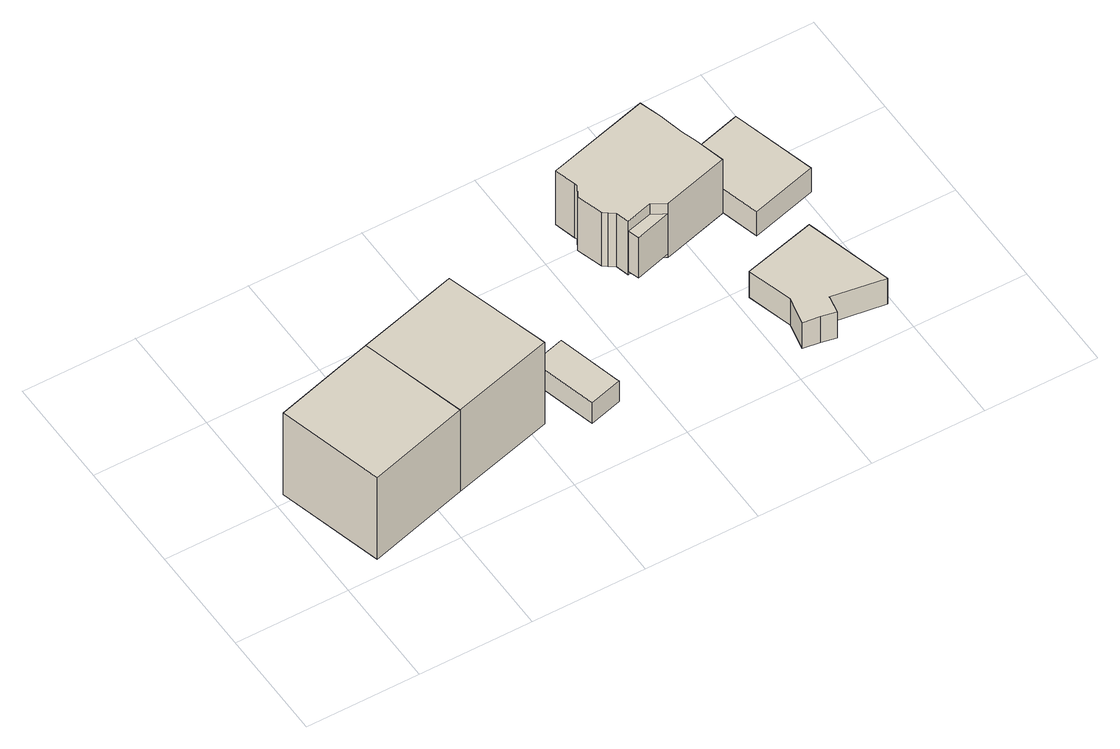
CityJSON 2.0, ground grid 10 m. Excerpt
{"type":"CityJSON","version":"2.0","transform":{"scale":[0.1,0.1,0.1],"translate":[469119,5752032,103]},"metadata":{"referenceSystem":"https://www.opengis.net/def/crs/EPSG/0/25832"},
"CityObjects":{
"building1":{"type":"Building","attributes":{"Gemeindeschluessel":"05754044","BezugspunktDach":"2000","function":"31001_1010","measuredHeight":11.62},"address":[{"country":"Germany","locality":"Verl","thoroughfareNumber":"5","thoroughfareName":"Fichtenteich"}],"geometry":[{"type":"Solid","lod":"1","boundaries":[[[[0,1,2,3]],[[4,5,6,7]],[[4,7,3,2]],[[5,4,2,1]],[[6,5,1,0]],[[7,6,0,3]]]]}]},
"building2":{"type":"Building","attributes":{"Gemeindeschluessel":"05754044","BezugspunktDach":"2000","function":"31001_1010","measuredHeight":11.62},"address":[{"country":"Germany","locality":"Verl","thoroughfareNumber":"3","thoroughfareName":"Fichtenteich"}],"geometry":[{"type":"Solid","lod":"1","boundaries":[[[[8,0,3,9]],[[7,6,10,11]],[[7,11,9,3]],[[6,7,3,0]],[[10,6,0,8]],[[11,10,8,9]]]]}]},
"building3":{"type":"Building","attributes":{"Gemeindeschluessel":"05754044","BezugspunktDach":"2000","function":"31001_2463","measuredHeight":2.33},"address":[{"country":"Germany","locality":"Verl","thoroughfareNumber":"3","thoroughfareName":"Fichtenteich"}],"geometry":[{"type":"Solid","lod":"1","boundaries":[[[[12,13,14,15,16]],[[17,18,19,20,21]],[[17,21,16,15]],[[18,17,15,14]],[[19,18,14,13]],[[20,19,13,12]],[[21,20,12,16]]]]}]},
"building4":{"type":"Building","attributes":{"Gemeindeschluessel":"05754044","function":"31001_1010"},"address":[{"country":"Germany","locality":"Verl","thoroughfareNumber":"1a","thoroughfareName":"Fichtenteich"}],"children":["building4-1","building4-2"]},
"building4-1":{"type":"BuildingPart","attributes":{"BezugspunktDach":"2000","measuredHeight":8.17},"parents":["building4"],"geometry":[{"type":"Solid","lod":"1","boundaries":[[[[22,23,24,25,26,27,28,29,30,31,32,33,34,35,36]],[[37,38,39,40,41,42,43,44,45,46,47,48,49,50,51]],[[37,51,36,35]],[[38,37,35,34]],[[39,38,34,33]],[[40,39,33,32]],[[41,40,32,31]],[[42,41,31,30]],[[43,42,30,29]],[[44,43,29,28]],[[45,44,28,27]],[[46,45,27,26]],[[47,46,26,25]],[[48,47,25,24]],[[49,48,24,23]],[[50,49,23,22]],[[51,50,22,36]]]]}]},
"building4-2":{"type":"BuildingPart","attributes":{"BezugspunktDach":"2000","measuredHeight":4.47},"address":[{"country":"Germany","locality":"Verl","thoroughfareNumber":"1a","thoroughfareName":"Fichtenteich"}],"parents":["building4"],"geometry":[{"type":"Solid","lod":"1","boundaries":[[[[52,53,54,55]],[[56,57,58,59]],[[56,59,55,54]],[[57,56,54,53]],[[58,57,53,52]],[[59,58,52,55]]]]}]},
"building5":{"type":"Building","attributes":{"Gemeindeschluessel":"05754044","BezugspunktDach":"2000","function":"31001_2463","measuredHeight":2.83},"address":[{"country":"Germany","locality":"Verl","thoroughfareNumber":"1","thoroughfareName":"Fichtenteich"}],"geometry":[{"type":"Solid","lod":"1","boundaries":[[[[60,61,62,63,64,65,66,67]],[[68,69,70,71,72,73,74,75]],[[68,75,67,66]],[[69,68,66,65]],[[70,69,65,64]],[[71,70,64,63]],[[72,71,63,62]],[[73,72,62,61]],[[74,73,61,60]],[[75,74,60,67]]]]}]},
"building6":{"type":"Building","attributes":{"Gemeindeschluessel":"05754044","BezugspunktDach":"2000","function":"51009_1611","measuredHeight":2.71},"address":[{"country":"Germany"}],"geometry":[{"type":"Solid","lod":"1","boundaries":[[[[76,77,78,79,80]],[[81,82,83,84,85]],[[81,85,80,79]],[[82,81,79,78]],[[83,82,78,77]],[[84,83,77,76]],[[85,84,76,80]]]]}]}
},
"vertices":[
[99,133,98],[10,108,98],[35,15,98],[124,40,98],[35,15,7],[10,108,7],[99,133,7],[124,40,7],
[188,157,98],[214,64,98],[188,157,7],[214,64,7],
[265,45,45],[251,100,45],[222,92,45],[237,34,45],[266,42,45],[237,34,22],[222,92,22],[251,100,22],[265,45,22],[266,42,22],
[427,192,79],[423,204,79],[418,226,79],[412,245,79],[322,221,79],[327,202,79],[328,200,79],[322,190,79],[329,167,79],[333,164,79],[338,161,79],[341,149,79],[364,155,79],[376,148,79],[434,164,79],[376,148,19],[364,155,19],[341,149,19],[338,161,19],[333,164,19],[329,167,19],[322,190,19],[328,200,19],[327,202,19],[322,221,19],[412,245,19],[418,226,19],[423,204,19],[427,192,19],[434,164,19],
[364,155,68],[341,149,68],[344,139,68],[376,148,68],[344,139,23],[341,149,23],[364,155,23],[376,148,23],
[403,77,54],[414,37,54],[409,12,54],[424,10,54],[437,7,54],[440,23,54],[487,16,54],[466,93,54],[487,16,25],[440,23,25],[437,7,25],[424,10,25],[409,12,25],[414,37,25],[403,77,25],[466,93,25],
[481,220,47],[423,204,47],[434,164,47],[443,130,47],[501,146,47],[443,130,20],[434,164,20],[423,204,20],[481,220,20],[501,146,20]
]}
